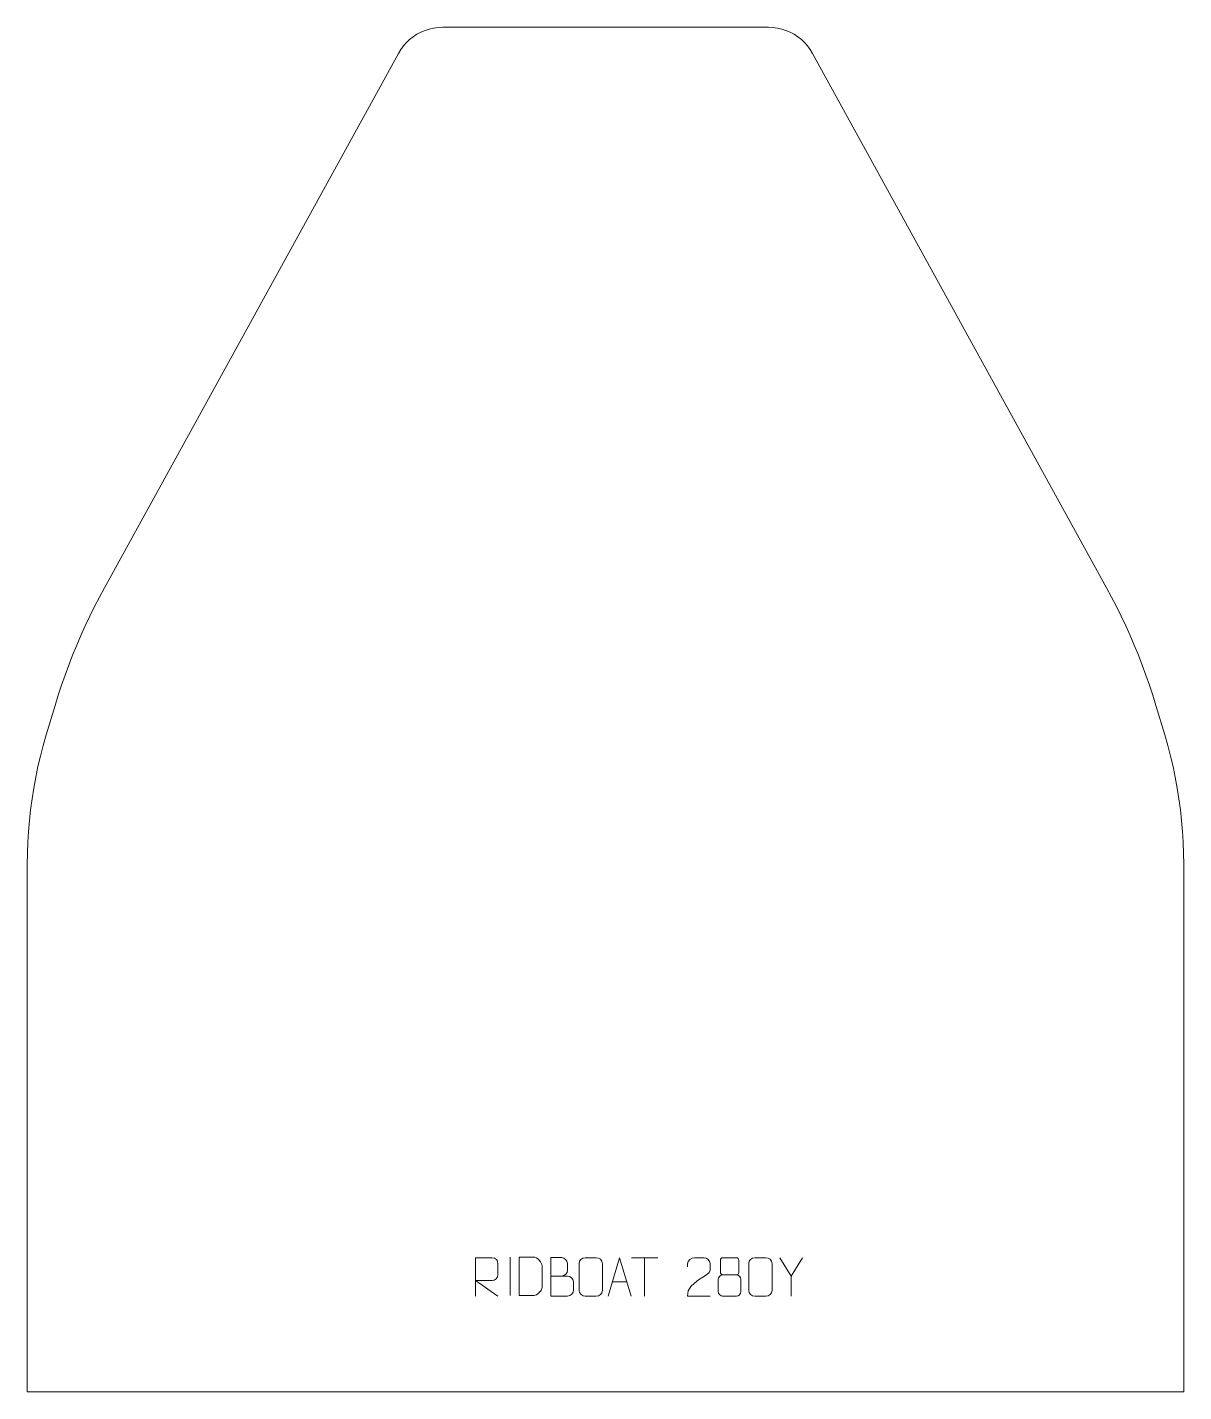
# Model space of a CAD drawing. Header units: millimetres. Extents: x -383 to 367, y 327 to 1212.
import ezdxf

# ---------------------------------------------------------------- set-up
doc = ezdxf.new("R2010")
doc.units = ezdxf.units.MM
doc.header["$MEASUREMENT"] = 0
doc.layers.add('layer 1', color=7, linetype='Continuous')

msp = doc.modelspace()

# ---------------------------------------------------------------- linework, layer by layer
at = {"layer": 'layer 1', "color": 242, "lineweight": 9}
msp.add_open_spline([(-114.1051, 1211.5317), (-114.1051, 1211.5317), (97.2272, 1211.5317), (97.2272, 1211.5317), (97.2272, 1211.5317), (97.2272, 1211.5317), (100.1336, 1211.4023), (100.1336, 1211.4023), (100.1336, 1211.4023), (100.1336, 1211.4023), (103.0169, 1211.0155), (103.0169, 1211.0155), (103.0169, 1211.0155), (103.0169, 1211.0155), (105.8538, 1210.3737), (105.8538, 1210.3737), (105.8538, 1210.3737), (105.8538, 1210.3737), (108.6227, 1209.4818), (108.6227, 1209.4818), (108.6227, 1209.4818), (108.6227, 1209.4818), (111.3022, 1208.3473), (111.3022, 1208.3473), (111.3022, 1208.3473), (111.3022, 1208.3473), (113.8697, 1206.9796), (113.8697, 1206.9796), (113.8697, 1206.9796), (113.8697, 1206.9796), (116.3058, 1205.3892), (116.3058, 1205.3892), (116.3058, 1205.3892), (116.3058, 1205.3892), (118.5904, 1203.5887), (118.5904, 1203.5887), (118.5904, 1203.5887), (118.5904, 1203.5887), (120.7056, 1201.5923), (120.7056, 1201.5923), (120.7056, 1201.5923), (120.7056, 1201.5923), (122.6358, 1199.4151), (122.6358, 1199.4151), (122.6358, 1199.4151), (122.6358, 1199.4151), (124.3648, 1197.0756), (124.3648, 1197.0756), (124.3648, 1197.0756), (124.3648, 1197.0756), (125.8787, 1194.5915), (125.8787, 1194.5915), (125.8787, 1194.5915), (125.8787, 1194.5915), (316.4824, 848.0394), (316.4824, 848.0394), (316.4824, 848.0394), (316.4824, 848.0394), (319.7631, 841.9486), (319.7631, 841.9486), (319.7631, 841.9486), (319.7631, 841.9486), (322.9353, 835.801), (322.9353, 835.801), (322.9353, 835.801), (322.9353, 835.801), (325.9992, 829.5982), (325.9992, 829.5982), (325.9992, 829.5982), (325.9992, 829.5982), (328.9532, 823.3421), (328.9532, 823.3421), (328.9532, 823.3421), (328.9532, 823.3421), (331.797, 817.0354), (331.797, 817.0354), (331.797, 817.0354), (331.797, 817.0354), (334.5288, 810.6796), (334.5288, 810.6796), (334.5288, 810.6796), (334.5288, 810.6796), (337.148, 804.2764), (337.148, 804.2764), (337.148, 804.2764), (337.148, 804.2764), (339.6546, 797.8286), (339.6546, 797.8286), (339.6546, 797.8286), (339.6546, 797.8286), (342.0475, 791.3369), (342.0475, 791.3369), (342.0475, 791.3369), (342.0475, 791.3369), (344.3254, 784.8048), (344.3254, 784.8048), (344.3254, 784.8048), (344.3254, 784.8048), (346.4869, 778.2329), (346.4869, 778.2329), (346.4869, 778.2329), (346.4869, 778.2329), (348.5333, 771.6244), (348.5333, 771.6244), (348.5333, 771.6244), (348.5333, 771.6244), (354.2655, 752.5183), (354.2655, 752.5183), (354.2655, 752.5183), (354.2655, 752.5183), (356.2171, 745.7116), (356.2171, 745.7116), (356.2171, 745.7116), (356.2171, 745.7116), (358.0036, 738.8595), (358.0036, 738.8595), (358.0036, 738.8595), (358.0036, 738.8595), (359.6234, 731.966), (359.6234, 731.966), (359.6234, 731.966), (359.6234, 731.966), (361.0746, 725.0357), (361.0746, 725.0357), (361.0746, 725.0357), (361.0746, 725.0357), (362.3569, 718.0717), (362.3569, 718.0717), (362.3569, 718.0717), (362.3569, 718.0717), (363.471, 711.0784), (363.471, 711.0784), (363.471, 711.0784), (363.471, 711.0784), (364.4136, 704.0603), (364.4136, 704.0603), (364.4136, 704.0603), (364.4136, 704.0603), (365.1861, 697.0215), (365.1861, 697.0215), (365.1861, 697.0215), (365.1861, 697.0215), (365.7874, 689.9666), (365.7874, 689.9666), (365.7874, 689.9666), (365.7874, 689.9666), (366.2167, 682.8985), (366.2167, 682.8985), (366.2167, 682.8985), (366.2167, 682.8985), (366.4754, 675.8219), (366.4754, 675.8219), (366.4754, 675.8219), (366.4754, 675.8219), (366.5608, 668.7408), (366.5608, 668.7408), (366.5608, 668.7408), (366.5608, 668.7408), (366.5608, 326.5319), (366.5608, 326.5319), (366.5608, 326.5319), (366.5608, 326.5319), (-383.4384, 326.5319), (-383.4384, 326.5319), (-383.4384, 326.5319), (-383.4384, 326.5319), (-383.4384, 668.7408), (-383.4384, 668.7408), (-383.4384, 668.7408), (-383.4384, 668.7408), (-383.3524, 675.8219), (-383.3524, 675.8219), (-383.3524, 675.8219), (-383.3524, 675.8219), (-383.0954, 682.8985), (-383.0954, 682.8985), (-383.0954, 682.8985), (-383.0954, 682.8985), (-382.6652, 689.9666), (-382.6652, 689.9666), (-382.6652, 689.9666), (-382.6652, 689.9666), (-382.064, 697.0215), (-382.064, 697.0215), (-382.064, 697.0215), (-382.064, 697.0215), (-381.2915, 704.0603), (-381.2915, 704.0603), (-381.2915, 704.0603), (-381.2915, 704.0603), (-380.3486, 711.0784), (-380.3486, 711.0784), (-380.3486, 711.0784), (-380.3486, 711.0784), (-379.2348, 718.0717), (-379.2348, 718.0717), (-379.2348, 718.0717), (-379.2348, 718.0717), (-377.9523, 725.0357), (-377.9523, 725.0357), (-377.9523, 725.0357), (-377.9523, 725.0357), (-376.5013, 731.966), (-376.5013, 731.966), (-376.5013, 731.966), (-376.5013, 731.966), (-374.8815, 738.8595), (-374.8815, 738.8595), (-374.8815, 738.8595), (-374.8815, 738.8595), (-373.095, 745.7116), (-373.095, 745.7116), (-373.095, 745.7116), (-373.095, 745.7116), (-371.1431, 752.5183), (-371.1431, 752.5183), (-371.1431, 752.5183), (-371.1431, 752.5183), (-365.411, 771.6244), (-365.411, 771.6244), (-365.411, 771.6244), (-365.411, 771.6244), (-363.3648, 778.2329), (-363.3648, 778.2329), (-363.3648, 778.2329), (-363.3648, 778.2329), (-361.2023, 784.8048), (-361.2023, 784.8048), (-361.2023, 784.8048), (-361.2023, 784.8048), (-358.9254, 791.3369), (-358.9254, 791.3369), (-358.9254, 791.3369), (-358.9254, 791.3369), (-356.5322, 797.8286), (-356.5322, 797.8286), (-356.5322, 797.8286), (-356.5322, 797.8286), (-354.0257, 804.2764), (-354.0257, 804.2764), (-354.0257, 804.2764), (-354.0257, 804.2764), (-351.4065, 810.6796), (-351.4065, 810.6796), (-351.4065, 810.6796), (-351.4065, 810.6796), (-348.6746, 817.0354), (-348.6746, 817.0354), (-348.6746, 817.0354), (-348.6746, 817.0354), (-345.8309, 823.3421), (-345.8309, 823.3421), (-345.8309, 823.3421), (-345.8309, 823.3421), (-342.8771, 829.5982), (-342.8771, 829.5982), (-342.8771, 829.5982), (-342.8771, 829.5982), (-339.8132, 835.801), (-339.8132, 835.801), (-339.8132, 835.801), (-339.8132, 835.801), (-336.64, 841.9486), (-336.64, 841.9486), (-336.64, 841.9486), (-336.64, 841.9486), (-333.3593, 848.0394), (-333.3593, 848.0394), (-333.3593, 848.0394), (-333.3593, 848.0394), (-142.7563, 1194.5915), (-142.7563, 1194.5915), (-142.7563, 1194.5915), (-142.7563, 1194.5915), (-141.2424, 1197.0756), (-141.2424, 1197.0756), (-141.2424, 1197.0756), (-141.2424, 1197.0756), (-139.5137, 1199.4151), (-139.5137, 1199.4151), (-139.5137, 1199.4151), (-139.5137, 1199.4151), (-137.5833, 1201.5923), (-137.5833, 1201.5923), (-137.5833, 1201.5923), (-137.5833, 1201.5923), (-135.4681, 1203.5887), (-135.4681, 1203.5887), (-135.4681, 1203.5887), (-135.4681, 1203.5887), (-133.1836, 1205.3892), (-133.1836, 1205.3892), (-133.1836, 1205.3892), (-133.1836, 1205.3892), (-130.7476, 1206.9796), (-130.7476, 1206.9796), (-130.7476, 1206.9796), (-130.7476, 1206.9796), (-128.18, 1208.3473), (-128.18, 1208.3473), (-128.18, 1208.3473), (-128.18, 1208.3473), (-125.5006, 1209.4818), (-125.5006, 1209.4818), (-125.5006, 1209.4818), (-125.5006, 1209.4818), (-122.7317, 1210.3737), (-122.7317, 1210.3737), (-122.7317, 1210.3737), (-122.7317, 1210.3737), (-119.8948, 1211.0155), (-119.8948, 1211.0155), (-119.8948, 1211.0155), (-119.8948, 1211.0155), (-117.0115, 1211.4023), (-117.0115, 1211.4023), (-117.0115, 1211.4023), (-117.0115, 1211.4023), (-114.1051, 1211.5317), (-114.1051, 1211.5317)], degree=3, knots=[0, 0, 0, 0, 0.01234568, 0.01234568, 0.01234568, 0.01234568, 0.02469136, 0.02469136, 0.02469136, 0.02469136, 0.03703704, 0.03703704, 0.03703704, 0.03703704, 0.04938272, 0.04938272, 0.04938272, 0.04938272, 0.0617284, 0.0617284, 0.0617284, 0.0617284, 0.07407407, 0.07407407, 0.07407407, 0.07407407, 0.08641975, 0.08641975, 0.08641975, 0.08641975, 0.09876543, 0.09876543, 0.09876543, 0.09876543, 0.11111111, 0.11111111, 0.11111111, 0.11111111, 0.12345679, 0.12345679, 0.12345679, 0.12345679, 0.13580247, 0.13580247, 0.13580247, 0.13580247, 0.14814815, 0.14814815, 0.14814815, 0.14814815, 0.16049383, 0.16049383, 0.16049383, 0.16049383, 0.17283951, 0.17283951, 0.17283951, 0.17283951, 0.18518519, 0.18518519, 0.18518519, 0.18518519, 0.19753086, 0.19753086, 0.19753086, 0.19753086, 0.20987654, 0.20987654, 0.20987654, 0.20987654, 0.22222222, 0.22222222, 0.22222222, 0.22222222, 0.2345679, 0.2345679, 0.2345679, 0.2345679, 0.24691358, 0.24691358, 0.24691358, 0.24691358, 0.25925926, 0.25925926, 0.25925926, 0.25925926, 0.27160494, 0.27160494, 0.27160494, 0.27160494, 0.28395062, 0.28395062, 0.28395062, 0.28395062, 0.2962963, 0.2962963, 0.2962963, 0.2962963, 0.30864198, 0.30864198, 0.30864198, 0.30864198, 0.32098765, 0.32098765, 0.32098765, 0.32098765, 0.33333333, 0.33333333, 0.33333333, 0.33333333, 0.34567901, 0.34567901, 0.34567901, 0.34567901, 0.35802469, 0.35802469, 0.35802469, 0.35802469, 0.37037037, 0.37037037, 0.37037037, 0.37037037, 0.38271605, 0.38271605, 0.38271605, 0.38271605, 0.39506173, 0.39506173, 0.39506173, 0.39506173, 0.40740741, 0.40740741, 0.40740741, 0.40740741, 0.41975309, 0.41975309, 0.41975309, 0.41975309, 0.43209877, 0.43209877, 0.43209877, 0.43209877, 0.44444444, 0.44444444, 0.44444444, 0.44444444, 0.45679012, 0.45679012, 0.45679012, 0.45679012, 0.4691358, 0.4691358, 0.4691358, 0.4691358, 0.48148148, 0.48148148, 0.48148148, 0.48148148, 0.49382716, 0.49382716, 0.49382716, 0.49382716, 0.50617284, 0.50617284, 0.50617284, 0.50617284, 0.51851852, 0.51851852, 0.51851852, 0.51851852, 0.5308642, 0.5308642, 0.5308642, 0.5308642, 0.54320988, 0.54320988, 0.54320988, 0.54320988, 0.55555556, 0.55555556, 0.55555556, 0.55555556, 0.56790123, 0.56790123, 0.56790123, 0.56790123, 0.58024691, 0.58024691, 0.58024691, 0.58024691, 0.59259259, 0.59259259, 0.59259259, 0.59259259, 0.60493827, 0.60493827, 0.60493827, 0.60493827, 0.61728395, 0.61728395, 0.61728395, 0.61728395, 0.62962963, 0.62962963, 0.62962963, 0.62962963, 0.64197531, 0.64197531, 0.64197531, 0.64197531, 0.65432099, 0.65432099, 0.65432099, 0.65432099, 0.66666667, 0.66666667, 0.66666667, 0.66666667, 0.67901235, 0.67901235, 0.67901235, 0.67901235, 0.69135802, 0.69135802, 0.69135802, 0.69135802, 0.7037037, 0.7037037, 0.7037037, 0.7037037, 0.71604938, 0.71604938, 0.71604938, 0.71604938, 0.72839506, 0.72839506, 0.72839506, 0.72839506, 0.74074074, 0.74074074, 0.74074074, 0.74074074, 0.75308642, 0.75308642, 0.75308642, 0.75308642, 0.7654321, 0.7654321, 0.7654321, 0.7654321, 0.77777778, 0.77777778, 0.77777778, 0.77777778, 0.79012346, 0.79012346, 0.79012346, 0.79012346, 0.80246914, 0.80246914, 0.80246914, 0.80246914, 0.81481481, 0.81481481, 0.81481481, 0.81481481, 0.82716049, 0.82716049, 0.82716049, 0.82716049, 0.83950617, 0.83950617, 0.83950617, 0.83950617, 0.85185185, 0.85185185, 0.85185185, 0.85185185, 0.86419753, 0.86419753, 0.86419753, 0.86419753, 0.87654321, 0.87654321, 0.87654321, 0.87654321, 0.88888889, 0.88888889, 0.88888889, 0.88888889, 0.90123457, 0.90123457, 0.90123457, 0.90123457, 0.91358025, 0.91358025, 0.91358025, 0.91358025, 0.92592593, 0.92592593, 0.92592593, 0.92592593, 0.9382716, 0.9382716, 0.9382716, 0.9382716, 0.95061728, 0.95061728, 0.95061728, 0.95061728, 0.96296296, 0.96296296, 0.96296296, 0.96296296, 0.97530864, 0.97530864, 0.97530864, 0.97530864, 1, 1, 1, 1], dxfattribs=at)
at = {"layer": 'layer 1', "color": 250, "lineweight": 9}
for points, knots in [([(-92.8324, 388.4798), (-92.8324, 388.4798), (-92.8324, 413.4333), (-92.8324, 413.4333), (-92.8324, 413.4333), (-89.2376, 413.4333), (-85.6421, 413.4333), (-82.0469, 413.4333), (-82.0469, 413.4333), (-79.7216, 413.3956), (-78.1643, 411.9056), (-78.1684, 409.5392), (-78.1684, 409.5392), (-78.1688, 407.5037), (-78.1688, 404.4443), (-78.1684, 402.4083), (-78.1684, 402.4083), (-78.1749, 400.5328), (-79.9872, 398.591), (-81.9967, 398.5719), (-81.9967, 398.5719), (-81.9967, 398.5719), (-92.8324, 398.5719), (-92.8324, 398.5719), (-92.8324, 398.5719), (-92.8324, 398.5719), (-78.1777, 388.4798), (-78.1777, 388.4798)], [0, 0, 0, 0, 0.125, 0.125, 0.125, 0.125, 0.25, 0.25, 0.25, 0.25, 0.375, 0.375, 0.375, 0.375, 0.5, 0.5, 0.5, 0.5, 0.625, 0.625, 0.625, 0.625, 0.75, 0.75, 0.75, 0.75, 1, 1, 1, 1]), ([(-64.3481, 388.9642), (-62.0163, 388.9646), (-57.0661, 388.9406), (-54.7346, 388.9403), (-54.7346, 388.9403), (-52.8096, 388.8349), (-49.491, 392.3765), (-49.5022, 394.3938), (-49.5022, 394.3938), (-49.5026, 400.1639), (-49.5026, 402.3336), (-49.5022, 408.1029), (-49.5022, 408.1029), (-49.5065, 410.241), (-52.881, 413.9011), (-55.0334, 413.8876), (-55.0334, 413.8876), (-57.3591, 413.8876), (-62.0834, 413.8876), (-64.4095, 413.8876), (-64.4095, 413.8876), (-64.4091, 408.1407), (-64.3478, 394.7115), (-64.3481, 388.9642)], [0, 0, 0, 0, 0.14285714, 0.14285714, 0.14285714, 0.14285714, 0.28571429, 0.28571429, 0.28571429, 0.28571429, 0.42857143, 0.42857143, 0.42857143, 0.42857143, 0.57142857, 0.57142857, 0.57142857, 0.57142857, 0.71428571, 0.71428571, 0.71428571, 0.71428571, 1, 1, 1, 1]), ([(-43.9794, 401.5729), (-40.3408, 401.5733), (-36.7537, 401.5733), (-33.1143, 401.5729), (-33.1143, 401.5729), (-31.1389, 401.5556), (-29.2153, 399.8195), (-29.2153, 397.7699), (-29.2153, 397.7699), (-29.2157, 396.6413), (-29.2157, 393.5919), (-29.2153, 392.463), (-29.2153, 392.463), (-29.1977, 390.6051), (-30.7398, 388.5912), (-33.0613, 388.6081), (-33.0613, 388.6081), (-36.7011, 388.6085), (-40.3405, 388.6085), (-43.9794, 388.6081), (-43.9794, 388.6081), (-43.9794, 396.9264), (-43.9794, 405.2442), (-43.9794, 413.5617), (-43.9794, 413.5617), (-41.6057, 413.5617), (-39.2316, 413.5617), (-36.8574, 413.5617), (-36.8574, 413.5617), (-35.1766, 413.5793), (-33.0798, 411.6688), (-33.0621, 409.7064), (-33.0621, 409.7064), (-33.0625, 407.6403), (-33.0625, 407.4943), (-33.0621, 405.4278), (-33.0621, 405.4278), (-33.0448, 403.3617), (-34.8993, 401.5556), (-36.9093, 401.5729)], [0, 0, 0, 0, 0.09090909, 0.09090909, 0.09090909, 0.09090909, 0.18181818, 0.18181818, 0.18181818, 0.18181818, 0.27272727, 0.27272727, 0.27272727, 0.27272727, 0.36363636, 0.36363636, 0.36363636, 0.36363636, 0.45454545, 0.45454545, 0.45454545, 0.45454545, 0.54545455, 0.54545455, 0.54545455, 0.54545455, 0.63636364, 0.63636364, 0.63636364, 0.63636364, 0.72727273, 0.72727273, 0.72727273, 0.72727273, 0.81818182, 0.81818182, 0.81818182, 0.81818182, 1, 1, 1, 1]), ([(-21.5666, 413.4532), (-19.2005, 413.4532), (-16.834, 413.4532), (-14.4675, 413.4532), (-14.4675, 413.4532), (-12.487, 413.4888), (-10.461, 411.9945), (-10.4339, 409.5524), (-10.4339, 409.5524), (-10.4343, 403.795), (-10.4343, 398.0372), (-10.4339, 392.279), (-10.4339, 392.279), (-10.576, 389.9514), (-12.2824, 388.4691), (-14.4675, 388.4583), (-14.4675, 388.4583), (-16.8399, 388.4587), (-19.2123, 388.4587), (-21.5843, 388.4583), (-21.5843, 388.4583), (-23.5428, 388.3527), (-25.5492, 390.2406), (-25.5378, 392.2616), (-25.5378, 392.2616), (-25.5374, 398.0422), (-25.5374, 403.8225), (-25.5378, 409.6023), (-25.5378, 409.6023), (-25.5335, 411.7443), (-23.7564, 413.4668), (-21.5666, 413.4532)], [0, 0, 0, 0, 0.11111111, 0.11111111, 0.11111111, 0.11111111, 0.22222222, 0.22222222, 0.22222222, 0.22222222, 0.33333333, 0.33333333, 0.33333333, 0.33333333, 0.44444444, 0.44444444, 0.44444444, 0.44444444, 0.55555556, 0.55555556, 0.55555556, 0.55555556, 0.66666667, 0.66666667, 0.66666667, 0.66666667, 0.77777778, 0.77777778, 0.77777778, 0.77777778, 1, 1, 1, 1]), ([(-6.7512, 388.5017), (-6.7512, 388.5017), (0.6198, 413.4552), (0.6198, 413.4552), (0.6198, 413.4552), (0.6198, 413.4552), (8.1897, 388.5017), (8.1897, 388.5017)], [0, 0, 0, 0, 0.33333333, 0.33333333, 0.33333333, 0.33333333, 1, 1, 1, 1]), ([(59.3855, 388.4668), (54.4711, 388.4671), (49.5567, 388.4671), (44.6426, 388.4668), (44.6426, 388.4668), (44.6426, 398.3991), (59.2936, 401.0403), (59.3855, 405.3506), (59.3855, 405.3506), (59.3852, 406.7747), (59.3852, 408.1984), (59.3855, 409.6217), (59.3855, 409.6217), (59.3686, 411.6988), (57.2458, 413.4236), (55.5748, 413.4409), (55.5748, 413.4409), (53.5016, 413.4405), (51.4287, 413.4405), (49.3563, 413.4409), (49.3563, 413.4409), (47.5342, 413.4574), (44.7095, 411.6653), (44.6426, 409.5717), (44.6426, 409.5717), (44.6426, 409.5717), (44.6426, 407.5169), (44.6426, 407.5169)], [0, 0, 0, 0, 0.125, 0.125, 0.125, 0.125, 0.25, 0.25, 0.25, 0.25, 0.375, 0.375, 0.375, 0.375, 0.5, 0.5, 0.5, 0.5, 0.625, 0.625, 0.625, 0.625, 0.75, 0.75, 0.75, 0.75, 1, 1, 1, 1]), ([(66.0607, 411.9648), (66.0607, 409.7518), (66.0607, 406.0695), (66.0607, 403.8562), (66.0607, 403.8562), (66.0757, 403.3488), (66.8831, 402.4174), (67.5832, 402.4186), (67.5832, 402.4186), (70.5531, 402.4188), (73.5233, 402.3339), (76.4937, 402.3336), (76.4937, 402.3336), (77.2908, 402.3378), (78.0115, 403.1281), (78.0089, 403.8488), (78.0089, 403.8488), (78.0086, 406.0648), (78.0086, 409.7495), (78.0089, 411.9648), (78.0089, 411.9648), (77.9904, 412.6756), (77.379, 413.436), (76.5451, 413.4286), (76.5451, 413.4286), (73.528, 413.4283), (70.5111, 413.4283), (67.4945, 413.4286), (67.4945, 413.4286), (66.8681, 413.4362), (66.044, 412.7252), (66.0607, 411.9648)], [0, 0, 0, 0, 0.11111111, 0.11111111, 0.11111111, 0.11111111, 0.22222222, 0.22222222, 0.22222222, 0.22222222, 0.33333333, 0.33333333, 0.33333333, 0.33333333, 0.44444444, 0.44444444, 0.44444444, 0.44444444, 0.55555556, 0.55555556, 0.55555556, 0.55555556, 0.66666667, 0.66666667, 0.66666667, 0.66666667, 0.77777778, 0.77777778, 0.77777778, 0.77777778, 1, 1, 1, 1]), ([(88.4334, 413.4532), (90.7995, 413.4532), (93.166, 413.4532), (95.5325, 413.4532), (95.5325, 413.4532), (97.513, 413.4888), (99.539, 411.9945), (99.5661, 409.5524), (99.5661, 409.5524), (99.5657, 403.795), (99.5657, 398.0372), (99.5661, 392.279), (99.5661, 392.279), (99.424, 389.9514), (97.7176, 388.4691), (95.5325, 388.4583), (95.5325, 388.4583), (93.1601, 388.4587), (90.7877, 388.4587), (88.4157, 388.4583), (88.4157, 388.4583), (86.4572, 388.3527), (84.4508, 390.2406), (84.4622, 392.2616), (84.4622, 392.2616), (84.4626, 398.0422), (84.4626, 403.8225), (84.4622, 409.6023), (84.4622, 409.6023), (84.4665, 411.7443), (86.2436, 413.4668), (88.4334, 413.4532)], [0, 0, 0, 0, 0.11111111, 0.11111111, 0.11111111, 0.11111111, 0.22222222, 0.22222222, 0.22222222, 0.22222222, 0.33333333, 0.33333333, 0.33333333, 0.33333333, 0.44444444, 0.44444444, 0.44444444, 0.44444444, 0.55555556, 0.55555556, 0.55555556, 0.55555556, 0.66666667, 0.66666667, 0.66666667, 0.66666667, 0.77777778, 0.77777778, 0.77777778, 0.77777778, 1, 1, 1, 1]), ([(119.3358, 413.4307), (119.3358, 413.4307), (112.0134, 401.532), (112.0134, 401.532), (112.0134, 401.532), (112.0134, 401.532), (112.0141, 388.4771), (112.0141, 388.4771)], [0, 0, 0, 0, 0.33333333, 0.33333333, 0.33333333, 0.33333333, 1, 1, 1, 1]), ([(64.6019, 399.4466), (64.6019, 396.2758), (64.6019, 394.5737), (64.6019, 391.4023), (64.6019, 391.4023), (64.5934, 390.1804), (66.2913, 388.4877), (67.5439, 388.4792), (67.5439, 388.4792), (70.527, 388.4795), (73.5103, 388.4795), (76.4937, 388.4792), (76.4937, 388.4792), (77.817, 388.4909), (79.4374, 390.1125), (79.4263, 391.4117), (79.4263, 391.4117), (79.426, 394.5799), (79.426, 396.2787), (79.4263, 399.4466), (79.4263, 399.4466), (79.3566, 400.827), (77.7788, 402.4056), (76.4734, 402.3995), (76.4734, 402.3995), (73.4968, 402.3992), (70.5202, 402.3992), (67.5439, 402.3995), (67.5439, 402.3995), (66.4644, 402.4059), (64.6181, 400.827), (64.6019, 399.4466)], [0, 0, 0, 0, 0.11111111, 0.11111111, 0.11111111, 0.11111111, 0.22222222, 0.22222222, 0.22222222, 0.22222222, 0.33333333, 0.33333333, 0.33333333, 0.33333333, 0.44444444, 0.44444444, 0.44444444, 0.44444444, 0.55555556, 0.55555556, 0.55555556, 0.55555556, 0.66666667, 0.66666667, 0.66666667, 0.66666667, 0.77777778, 0.77777778, 0.77777778, 0.77777778, 1, 1, 1, 1])]:
    msp.add_open_spline(points, degree=3, knots=knots, dxfattribs=at)
for points in [[(-70.1684, 413.8954), (-70.1684, 413.8954), (-70.1684, 388.9213), (-70.1684, 388.9213)], [(8.4407, 413.4317), (8.4407, 413.4317), (25.4279, 413.4317), (25.4279, 413.4317)], [(16.9345, 388.5017), (16.9345, 388.5017), (16.9345, 413.4552), (16.9345, 413.4552)], [(112.0134, 401.532), (112.0134, 401.532), (104.6925, 413.4307), (104.6925, 413.4307)], [(-4.0286, 397.7511), (-4.0286, 397.7511), (5.4671, 397.7511), (5.4671, 397.7511)]]:
    msp.add_open_spline(points, degree=3, dxfattribs=at)

doc.saveas('drawing.dxf')
